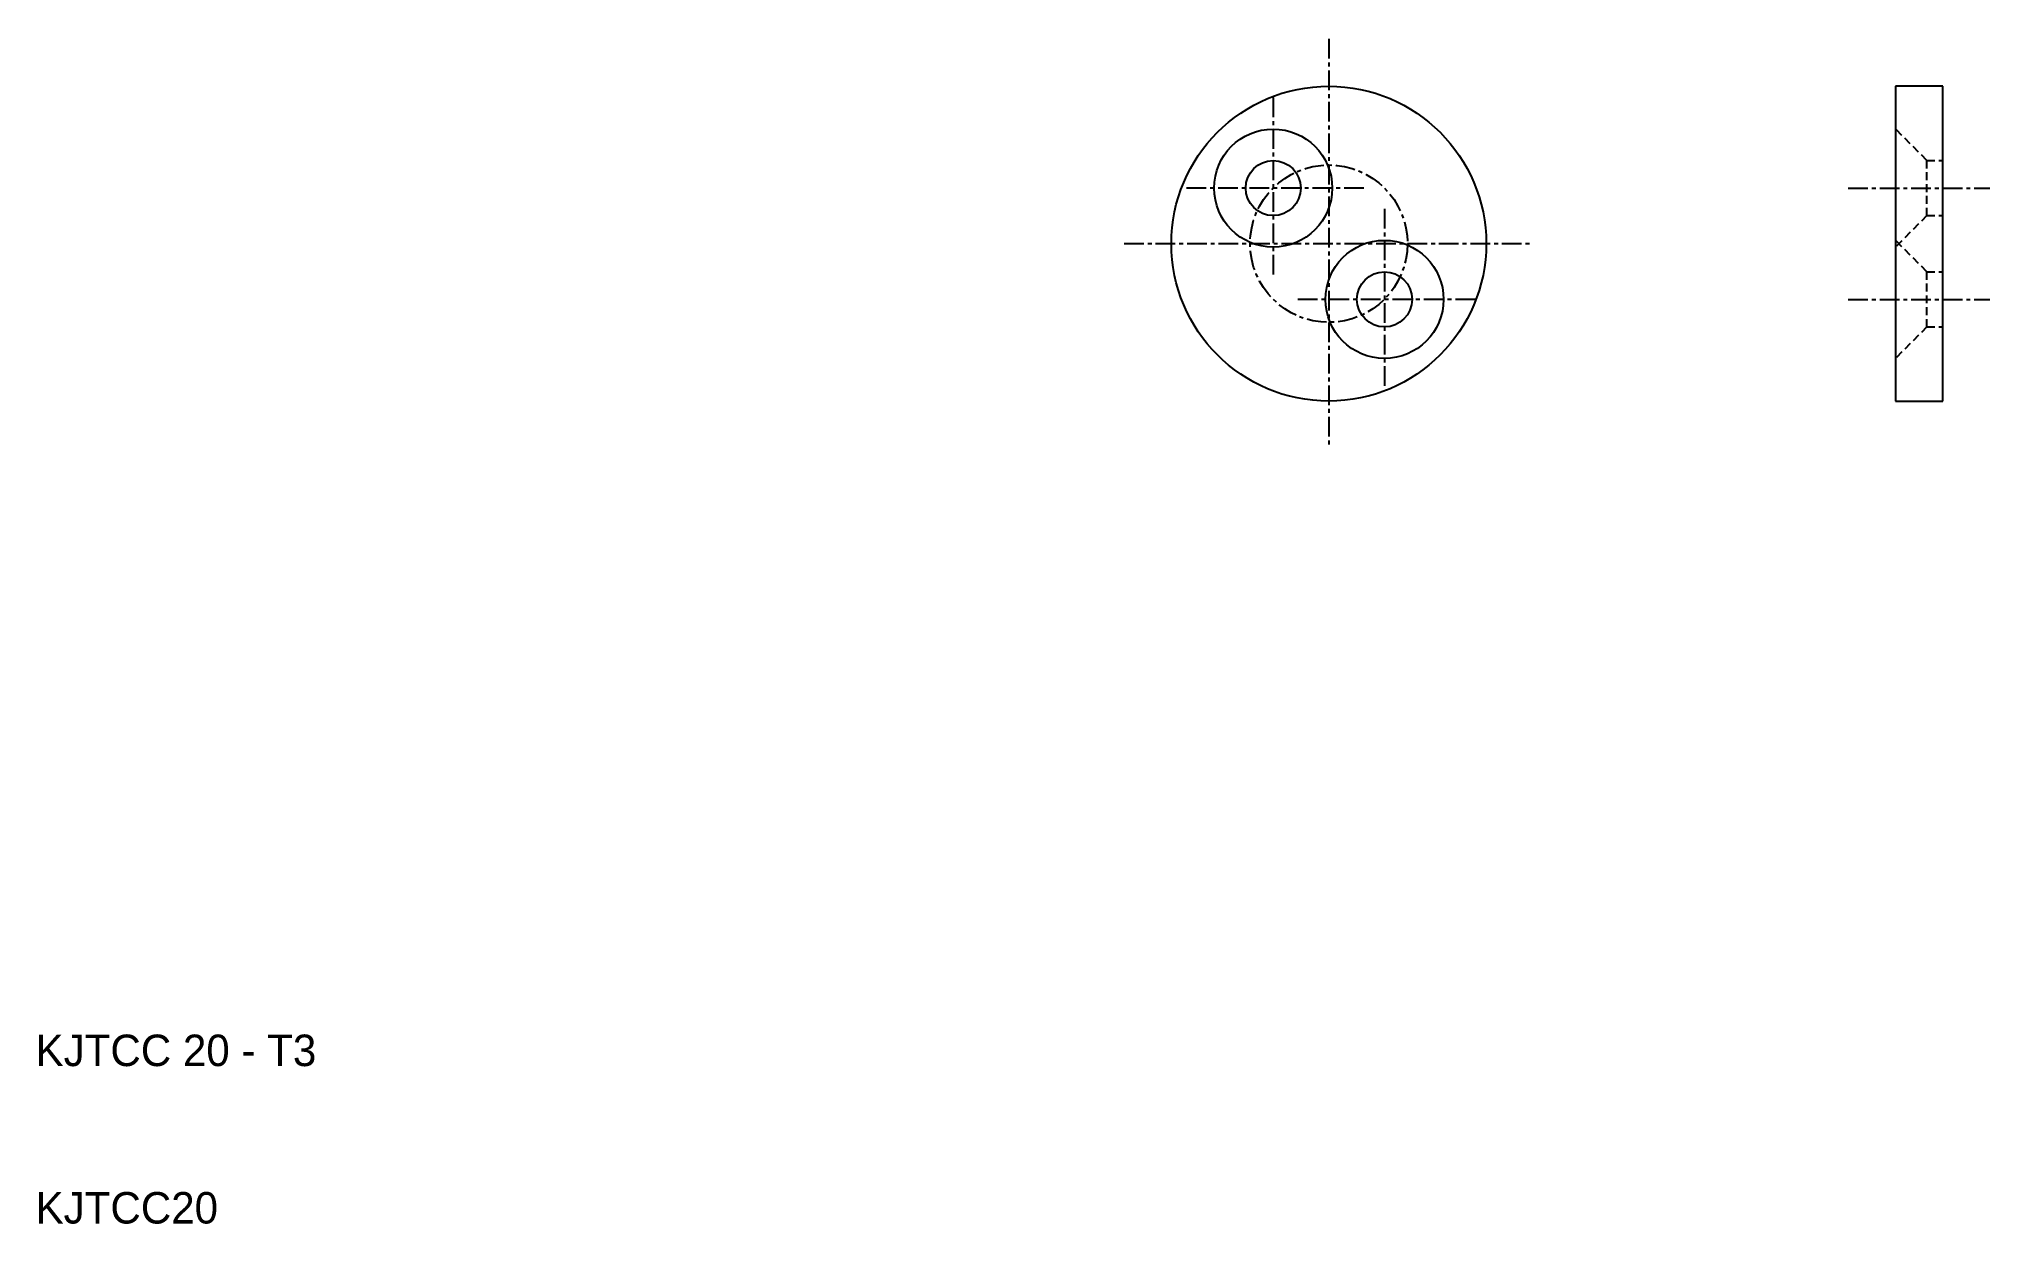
# Model space of a CAD drawing. Extents: x 10 to 134, y 10 to 85.
import ezdxf

# ---------------------------------------------------------------- set-up
doc = ezdxf.new("R2010")
doc.units = 0
doc.linetypes.add('CENTER', pattern=[2, 1.25, -0.25, 0.25, -0.25])
doc.linetypes.add('DASHED', pattern=[0.75, 0.5, -0.25])
doc.layers.get('0').update_dxf_attribs({"linetype": 'CONTINUOUS'})
doc.layers.add('CENTER', color=1, linetype='CENTER')

msp = doc.modelspace()

# ---------------------------------------------------------------- linework, layer by layer
at = {"color": 7, "linetype": 'CONTINUOUS'}
for p, q in [((128.15, 82.24), (128.15, 62.24)), ((131.15, 82.24), (128.15, 82.24)), ((131.15, 62.24), (131.15, 82.24)), ((128.15, 62.24), (131.15, 62.24))]:
    msp.add_line(p, q, dxfattribs=at)
at = {"color": 3, "linetype": 'DASHED'}
for p, q in [((130.15, 77.52), (128.15, 79.52)), ((130.15, 77.52), (131.15, 77.52)), ((130.15, 74.02), (130.15, 77.52)), ((130.15, 74.02), (128.15, 72.02)), ((130.15, 74.02), (131.15, 74.02)), ((130.15, 70.45), (128.15, 72.45)), ((130.15, 70.45), (131.15, 70.45)), ((130.15, 66.95), (130.15, 70.45)), ((130.15, 66.95), (128.15, 64.95)), ((130.15, 66.95), (131.15, 66.95))]:
    msp.add_line(p, q, dxfattribs=at)
at = {"color": 7, "linetype": 'CONTINUOUS'}
for centre, radius in [((92.15, 72.24), 10), ((88.62, 75.77), 3.75), ((88.62, 75.77), 1.75), ((95.69, 68.7), 3.75), ((95.69, 68.7), 1.75)]:
    msp.add_circle(centre, radius, dxfattribs=at)
at = {"layer": 'CENTER', "color": 1, "linetype": 'CENTER'}
for p, q in [((92.15, 85.24), (92.15, 59.24)), ((88.62, 81.52), (88.62, 70.02)), ((94.37, 75.77), (82.87, 75.77)), ((125.15, 75.77), (134.15, 75.77)), ((95.69, 74.45), (95.69, 62.95)), ((79.15, 72.24), (105.15, 72.24)), ((101.44, 68.7), (89.94, 68.7)), ((125.15, 68.7), (134.15, 68.7))]:
    msp.add_line(p, q, dxfattribs=at)
msp.add_circle((92.15, 72.24), 5, dxfattribs=at)

# ---------------------------------------------------------------- texts
at = {"color": 7, "linetype": 'CONTINUOUS'}
for s, p in [('KJTCC 20 - T3', (10, 20)), ('KJTCC20', (10, 10))]:
    msp.add_text(s, height=2, dxfattribs=at).set_placement(p)

doc.saveas('drawing.dxf')
